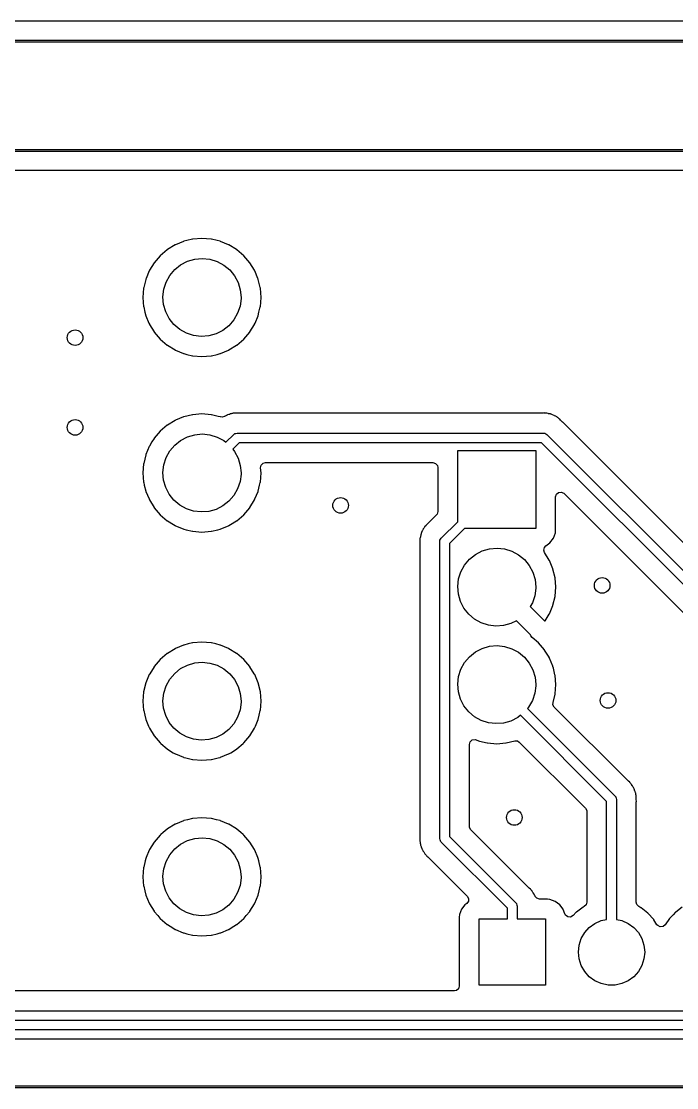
# Model space of a CAD drawing. Extents: x 0.3 to 11.5, y -8.2 to 3.2.
# Drawn here: x 3.66 to 4.321, y -4.433 to -3.357 of the extents above; entities that cross this region are included whole.
import ezdxf

# ---------------------------------------------------------------- set-up
doc = ezdxf.new("R2010")
doc.units = 0
doc.header["$MEASUREMENT"] = 0
doc.layers.add('BLACK', color=7, linetype='CONTINUOUS')

msp = doc.modelspace()

# ---------------------------------------------------------------- linework, layer by layer
at = {"layer": 'BLACK', "linetype": 'CONTINUOUS'}
for p, q in [((4.63975, -3.35715), (3.17907, -3.35715)), ((3.17697, -3.37618), (4.64154, -3.37618)), ((4.64154, -3.37815), (3.17697, -3.37815)), ((3.17697, -3.48642), (4.64154, -3.48642)), ((4.64154, -3.48839), (3.17697, -3.48839)), ((3.17876, -3.50742), (4.63944, -3.50742)), ((3.81511, -3.58282), (3.80748, -3.5875)), ((3.81528, -3.58271), (3.81511, -3.58282)), ((3.81546, -3.58264), (3.81528, -3.58271)), ((3.82374, -3.57921), (3.81546, -3.58264)), ((3.81546, -3.58264), (3.81546, -3.58264)), ((3.82392, -3.57914), (3.82374, -3.57921)), ((3.82374, -3.57921), (3.82374, -3.57921)), ((3.82708, -3.57838), (3.82392, -3.57914)), ((3.83282, -3.577), (3.82708, -3.57838)), ((3.83301, -3.57696), (3.83282, -3.577)), ((3.83282, -3.577), (3.83282, -3.577)), ((3.84233, -3.57622), (3.83301, -3.57696)), ((3.85165, -3.57696), (3.84233, -3.57622)), ((3.85184, -3.577), (3.85165, -3.57696)), ((3.85758, -3.57838), (3.85184, -3.577)), ((3.85184, -3.577), (3.85184, -3.577)), ((3.86074, -3.57914), (3.85758, -3.57838)), ((3.86092, -3.57921), (3.86074, -3.57914)), ((3.86919, -3.58264), (3.86092, -3.57921)), ((3.86092, -3.57921), (3.86092, -3.57921)), ((3.86937, -3.58271), (3.86919, -3.58264)), ((3.86919, -3.58264), (3.86919, -3.58264)), ((3.86954, -3.58282), (3.86937, -3.58271)), ((3.87718, -3.5875), (3.86954, -3.58282)), ((3.8002, -3.59367), (3.79413, -3.60078)), ((3.80731, -3.5876), (3.8002, -3.59367)), ((3.80748, -3.5875), (3.80731, -3.5876)), ((3.80748, -3.5875), (3.80748, -3.5875)), ((3.87734, -3.5876), (3.87718, -3.5875)), ((3.87718, -3.5875), (3.87718, -3.5875)), ((3.88445, -3.59367), (3.87734, -3.5876)), ((3.89052, -3.60078), (3.88445, -3.59367)), ((3.79403, -3.60094), (3.78948, -3.60837)), ((3.79413, -3.60078), (3.79403, -3.60094)), ((3.79403, -3.60094), (3.79403, -3.60094)), ((3.81478, -3.60767), (3.82077, -3.60285)), ((3.82077, -3.60285), (3.82758, -3.59929)), ((3.82758, -3.59929), (3.83495, -3.59712)), ((3.83495, -3.59712), (3.8426, -3.59643)), ((3.8426, -3.59643), (3.85024, -3.59723)), ((3.85024, -3.59723), (3.85758, -3.5995)), ((3.85758, -3.5995), (3.86434, -3.60316)), ((3.86434, -3.60316), (3.87026, -3.60805)), ((3.89062, -3.60094), (3.89052, -3.60078)), ((3.89518, -3.60837), (3.89062, -3.60094)), ((3.89062, -3.60094), (3.89062, -3.60094)), ((3.78917, -3.60893), (3.78598, -3.61663)), ((3.78925, -3.60875), (3.78917, -3.60893)), ((3.78917, -3.60893), (3.78917, -3.60893)), ((3.78948, -3.60837), (3.78925, -3.60875)), ((3.80614, -3.62029), (3.80984, -3.61355)), ((3.80984, -3.61355), (3.81478, -3.60767)), ((3.87026, -3.60805), (3.87512, -3.61401)), ((3.87512, -3.61401), (3.87873, -3.62079)), ((3.89541, -3.60875), (3.89518, -3.60837)), ((3.89548, -3.60893), (3.89541, -3.60875)), ((3.89867, -3.61663), (3.89548, -3.60893)), ((3.89548, -3.60893), (3.89548, -3.60893)), ((3.78349, -3.62648), (3.78275, -3.6358)), ((3.78362, -3.62591), (3.78349, -3.62648)), ((3.78562, -3.61758), (3.78362, -3.62591)), ((3.78567, -3.61739), (3.78562, -3.61758)), ((3.78598, -3.61663), (3.78567, -3.61739)), ((3.80382, -3.62761), (3.80614, -3.62029)), ((3.87873, -3.62079), (3.88095, -3.62815)), ((3.89898, -3.61739), (3.89867, -3.61663)), ((3.89903, -3.61758), (3.89898, -3.61739)), ((3.90103, -3.62591), (3.89903, -3.61758)), ((3.90117, -3.62648), (3.90103, -3.62591)), ((3.9019, -3.6358), (3.90117, -3.62648)), ((3.78275, -3.6358), (3.78349, -3.64511)), ((3.80296, -3.63525), (3.80382, -3.62761)), ((3.8036, -3.6429), (3.80296, -3.63525)), ((3.88168, -3.63689), (3.88072, -3.64452)), ((3.88095, -3.62815), (3.8817, -3.6358)), ((3.8817, -3.6358), (3.88168, -3.63689)), ((3.90117, -3.64511), (3.9019, -3.6358)), ((3.78349, -3.64511), (3.78353, -3.6453)), ((3.78353, -3.6453), (3.78353, -3.6453)), ((3.78353, -3.6453), (3.78484, -3.65075)), ((3.80572, -3.65029), (3.8036, -3.6429)), ((3.88072, -3.64452), (3.87829, -3.65181)), ((3.89981, -3.65075), (3.90112, -3.6453)), ((3.90112, -3.6453), (3.90117, -3.64511)), ((3.90112, -3.6453), (3.90112, -3.6453)), ((3.78484, -3.65075), (3.78567, -3.6542)), ((3.78567, -3.6542), (3.78574, -3.65438)), ((3.78574, -3.65438), (3.78574, -3.65438)), ((3.78574, -3.65438), (3.7888, -3.66175)), ((3.80923, -3.65712), (3.80572, -3.65029)), ((3.81401, -3.66314), (3.80923, -3.65712)), ((3.8745, -3.65849), (3.86948, -3.66431)), ((3.87829, -3.65181), (3.8745, -3.65849)), ((3.89586, -3.66175), (3.89891, -3.65438)), ((3.89891, -3.65438), (3.89898, -3.6542)), ((3.89891, -3.65438), (3.89891, -3.65438)), ((3.89898, -3.6542), (3.89981, -3.65075)), ((3.7888, -3.66175), (3.78925, -3.66284)), ((3.78925, -3.66284), (3.78935, -3.66301)), ((3.78935, -3.66301), (3.79403, -3.67065)), ((3.81986, -3.66812), (3.81401, -3.66314)), ((3.82656, -3.67187), (3.81986, -3.66812)), ((3.86342, -3.66904), (3.85656, -3.6725)), ((3.86948, -3.66431), (3.86342, -3.66904)), ((3.89062, -3.67065), (3.89531, -3.66301)), ((3.89531, -3.66301), (3.89541, -3.66284)), ((3.89541, -3.66284), (3.89586, -3.66175)), ((3.79403, -3.67065), (3.79403, -3.67065)), ((3.79403, -3.67065), (3.79413, -3.67081)), ((3.79413, -3.67081), (3.8002, -3.67792)), ((3.8002, -3.67792), (3.80731, -3.68399)), ((3.83387, -3.67425), (3.82656, -3.67187)), ((3.8415, -3.67516), (3.83387, -3.67425)), ((3.84916, -3.67457), (3.8415, -3.67516)), ((3.85656, -3.6725), (3.84916, -3.67457)), ((3.87734, -3.68399), (3.88445, -3.67792)), ((3.88445, -3.67792), (3.89052, -3.67081)), ((3.89052, -3.67081), (3.89062, -3.67065)), ((3.89062, -3.67065), (3.89062, -3.67065)), ((3.80731, -3.68399), (3.80748, -3.68409)), ((3.80748, -3.68409), (3.80748, -3.68409)), ((3.80748, -3.68409), (3.81511, -3.68877)), ((3.81511, -3.68877), (3.81528, -3.68888)), ((3.81528, -3.68888), (3.81546, -3.68895)), ((3.81546, -3.68895), (3.81546, -3.68895)), ((3.81546, -3.68895), (3.82374, -3.69238)), ((3.86092, -3.69238), (3.86919, -3.68895)), ((3.86919, -3.68895), (3.86937, -3.68888)), ((3.86919, -3.68895), (3.86919, -3.68895)), ((3.86937, -3.68888), (3.86954, -3.68877)), ((3.86954, -3.68877), (3.87718, -3.68409)), ((3.87718, -3.68409), (3.87734, -3.68399)), ((3.87718, -3.68409), (3.87718, -3.68409)), ((3.82374, -3.69238), (3.82392, -3.69245)), ((3.82392, -3.69245), (3.82708, -3.69321)), ((3.82708, -3.69321), (3.83282, -3.69459)), ((3.83282, -3.69459), (3.83282, -3.69459)), ((3.83282, -3.69459), (3.83301, -3.69464)), ((3.83301, -3.69464), (3.84233, -3.69537)), ((3.84233, -3.69537), (3.85165, -3.69464)), ((3.85165, -3.69464), (3.85184, -3.69459)), ((3.85184, -3.69459), (3.85758, -3.69321)), ((3.85184, -3.69459), (3.85184, -3.69459)), ((3.85758, -3.69321), (3.86074, -3.69245)), ((3.86074, -3.69245), (3.86092, -3.69238)), ((3.82855, -3.75519), (3.82392, -3.7563)), ((3.83282, -3.75417), (3.82855, -3.75519)), ((3.83301, -3.75412), (3.83282, -3.75417)), ((3.83282, -3.75417), (3.83282, -3.75417)), ((3.84233, -3.75339), (3.83301, -3.75412)), ((3.85165, -3.75412), (3.84233, -3.75339)), ((3.85184, -3.75417), (3.85165, -3.75412)), ((3.85857, -3.75578), (3.85184, -3.75417)), ((3.85184, -3.75417), (3.85184, -3.75417)), ((3.86566, -3.75549), (3.8654, -3.75567)), ((3.8664, -3.7552), (3.86566, -3.75549)), ((3.8671, -3.75485), (3.8664, -3.7552)), ((3.86752, -3.75461), (3.8671, -3.75485)), ((3.86778, -3.75445), (3.86752, -3.75461)), ((3.86752, -3.75461), (3.86752, -3.75461)), ((3.86808, -3.75436), (3.86778, -3.75445)), ((3.86946, -3.75396), (3.86808, -3.75436)), ((3.86808, -3.75436), (3.86808, -3.75436)), ((3.8699, -3.75381), (3.86946, -3.75396)), ((3.87123, -3.75329), (3.8699, -3.75381)), ((3.87152, -3.75317), (3.87123, -3.75329)), ((3.87123, -3.75329), (3.87123, -3.75329)), ((3.87183, -3.75313), (3.87152, -3.75317)), ((3.87231, -3.75307), (3.87183, -3.75313)), ((3.87183, -3.75313), (3.87183, -3.75313)), ((3.87307, -3.75291), (3.87231, -3.75307)), ((3.87384, -3.75269), (3.87307, -3.75291)), ((3.87415, -3.75268), (3.87384, -3.75269)), ((3.87431, -3.75268), (3.87415, -3.75268)), ((3.87558, -3.75264), (3.87431, -3.75268)), ((3.87604, -3.7526), (3.87558, -3.75264)), ((3.8762, -3.75258), (3.87604, -3.7526)), ((3.87604, -3.7526), (3.87604, -3.7526)), ((3.87604, -3.7526), (3.87604, -3.7526)), ((3.8773, -3.75258), (3.8762, -3.75258)), ((3.87745, -3.75258), (3.8773, -3.75258)), ((3.87982, -3.7525), (3.87745, -3.75258)), ((3.88013, -3.75249), (3.87982, -3.7525)), ((3.87982, -3.7525), (3.87982, -3.7525)), ((3.88043, -3.75256), (3.88013, -3.75249)), ((3.88087, -3.75258), (3.88043, -3.75256)), ((4.18519, -3.75258), (3.88087, -3.75258)), ((4.18566, -3.75256), (4.18519, -3.75258)), ((4.18624, -3.7525), (4.18566, -3.75256)), ((4.18739, -3.75239), (4.18624, -3.7525)), ((4.1877, -3.75244), (4.18739, -3.75239)), ((4.18818, -3.75252), (4.1877, -3.75244)), ((4.18896, -3.75258), (4.18818, -3.75252)), ((4.18975, -3.75258), (4.18896, -3.75258)), ((4.19006, -3.75266), (4.18975, -3.75258)), ((4.19144, -3.75301), (4.19006, -3.75266)), ((4.19006, -3.75266), (4.19006, -3.75266)), ((4.1919, -3.75311), (4.19144, -3.75301)), ((4.19331, -3.75333), (4.1919, -3.75311)), ((4.19362, -3.75338), (4.19331, -3.75333)), ((4.19331, -3.75333), (4.19331, -3.75333)), ((4.1939, -3.7535), (4.19362, -3.75338)), ((4.19435, -3.7537), (4.1939, -3.7535)), ((4.1939, -3.7535), (4.1939, -3.7535)), ((4.19508, -3.75395), (4.19435, -3.7537)), ((4.19586, -3.75415), (4.19508, -3.75395)), ((4.19738, -3.75498), (4.19586, -3.75415)), ((4.1978, -3.75519), (4.19738, -3.75498)), ((4.19911, -3.75576), (4.1978, -3.75519)), ((3.80731, -3.76476), (3.8002, -3.77084)), ((3.80748, -3.76466), (3.80731, -3.76476)), ((3.81511, -3.75998), (3.80748, -3.76466)), ((3.80748, -3.76466), (3.80748, -3.76466)), ((3.81528, -3.75988), (3.81511, -3.75998)), ((3.81546, -3.75981), (3.81528, -3.75988)), ((3.82374, -3.75638), (3.81546, -3.75981)), ((3.81546, -3.75981), (3.81546, -3.75981)), ((3.82392, -3.7563), (3.82374, -3.75638)), ((3.82374, -3.75638), (3.82374, -3.75638)), ((3.86074, -3.7563), (3.85857, -3.75578)), ((3.86092, -3.75638), (3.86074, -3.7563)), ((3.86094, -3.75639), (3.86092, -3.75638)), ((3.86276, -3.75662), (3.86094, -3.75639)), ((3.86511, -3.75578), (3.86276, -3.75662)), ((3.86513, -3.75582), (3.86511, -3.75578)), ((3.86538, -3.75569), (3.86513, -3.75582)), ((3.86539, -3.75568), (3.86538, -3.75569)), ((3.8654, -3.75567), (3.86539, -3.75568)), ((3.8654, -3.75567), (3.8654, -3.75567)), ((4.1994, -3.75588), (4.19911, -3.75576)), ((4.19911, -3.75576), (4.19911, -3.75576)), ((4.20001, -3.75636), (4.1994, -3.75588)), ((4.20003, -3.75637), (4.20001, -3.75636)), ((4.20068, -3.7568), (4.20003, -3.75637)), ((4.20111, -3.75703), (4.20068, -3.7568)), ((4.20138, -3.75718), (4.20111, -3.75703)), ((4.20111, -3.75703), (4.20111, -3.75703)), ((4.20161, -3.7574), (4.20138, -3.75718)), ((4.20265, -3.75837), (4.20161, -3.7574)), ((4.203, -3.75868), (4.20265, -3.75837)), ((4.20313, -3.75877), (4.203, -3.75868)), ((4.20391, -3.75955), (4.20313, -3.75877)), ((4.20402, -3.75966), (4.20391, -3.75955)), ((4.20597, -3.7615), (4.20402, -3.75966)), ((4.20613, -3.76175), (4.20597, -3.7615)), ((4.20643, -3.76208), (4.20613, -3.76175)), ((4.37569, -3.93134), (4.20643, -3.76208)), ((3.8002, -3.77084), (3.79413, -3.77794)), ((3.82077, -3.78002), (3.82758, -3.77646)), ((3.82758, -3.77646), (3.83495, -3.77429)), ((3.83495, -3.77429), (3.8426, -3.77359)), ((3.8426, -3.77359), (3.85024, -3.77439)), ((3.85024, -3.77439), (3.85758, -3.77667)), ((3.85758, -3.77667), (3.86434, -3.78032)), ((3.86635, -3.78198), (3.87429, -3.77404)), ((3.87429, -3.77404), (3.87499, -3.77352)), ((3.87499, -3.77352), (3.87511, -3.77338)), ((3.87511, -3.77338), (3.87522, -3.77335)), ((3.87522, -3.77335), (3.87542, -3.77319)), ((3.87542, -3.77319), (3.8766, -3.77294)), ((3.8766, -3.77294), (3.87777, -3.7726)), ((3.87777, -3.7726), (4.1866, -3.7726)), ((4.1866, -3.7726), (4.18747, -3.77272)), ((4.18747, -3.77272), (4.18765, -3.77271)), ((4.18765, -3.77271), (4.18775, -3.77276)), ((4.18775, -3.77276), (4.188, -3.7728)), ((4.188, -3.7728), (4.18902, -3.77346)), ((4.18902, -3.77346), (4.19008, -3.77404)), ((4.19008, -3.77404), (4.36253, -3.94649)), ((3.78917, -3.78609), (3.78574, -3.79437)), ((3.78925, -3.78591), (3.78917, -3.78609)), ((3.78917, -3.78609), (3.78917, -3.78609)), ((3.79186, -3.78165), (3.78925, -3.78591)), ((3.79403, -3.77811), (3.79186, -3.78165)), ((3.79413, -3.77794), (3.79403, -3.77811)), ((3.79403, -3.77811), (3.79403, -3.77811)), ((3.80984, -3.79072), (3.81478, -3.78483)), ((3.81478, -3.78483), (3.82077, -3.78002)), ((3.86434, -3.78032), (3.86635, -3.78198)), ((3.87981, -3.78244), (3.8733, -3.78895)), ((4.18456, -3.78244), (3.87981, -3.78244)), ((4.35413, -3.95201), (4.18456, -3.78244)), ((3.78562, -3.79474), (3.78358, -3.80325)), ((3.78567, -3.79455), (3.78562, -3.79474)), ((3.78574, -3.79437), (3.78567, -3.79455)), ((3.80382, -3.80478), (3.80614, -3.79745)), ((3.80614, -3.79745), (3.80984, -3.79072)), ((3.8733, -3.78895), (3.87512, -3.79117)), ((3.87512, -3.79117), (3.87873, -3.79796)), ((3.87873, -3.79796), (3.88095, -3.80531)), ((4.1002, -3.8621), (4.1002, -3.79032)), ((4.1002, -3.79032), (4.17894, -3.79032)), ((4.17894, -3.79032), (4.17894, -3.86906)), ((3.78349, -3.80364), (3.78275, -3.81296)), ((3.78358, -3.80325), (3.78349, -3.80364)), ((3.80296, -3.81241), (3.80382, -3.80478)), ((3.88095, -3.80531), (3.8817, -3.81296)), ((3.90149, -3.80781), (3.90207, -3.80508)), ((3.9019, -3.81296), (3.90149, -3.80781)), ((3.90207, -3.80508), (3.90403, -3.80308)), ((3.90403, -3.80308), (3.90644, -3.80246)), ((3.90644, -3.80246), (4.07522, -3.80246)), ((4.07522, -3.80246), (4.0779, -3.80325)), ((4.0779, -3.80325), (4.07973, -3.80536)), ((4.07973, -3.80536), (4.08018, -3.80742)), ((4.08018, -3.80742), (4.08018, -3.85176)), ((3.78275, -3.81296), (3.78349, -3.82228)), ((3.8036, -3.82007), (3.80296, -3.81241)), ((3.80572, -3.82745), (3.8036, -3.82007)), ((3.88168, -3.81406), (3.88072, -3.82168)), ((3.8817, -3.81296), (3.88168, -3.81406)), ((3.90117, -3.82228), (3.9019, -3.81296)), ((3.78349, -3.82228), (3.78353, -3.82247)), ((3.78353, -3.82247), (3.78353, -3.82247)), ((3.78353, -3.82247), (3.78418, -3.82515)), ((3.78418, -3.82515), (3.78567, -3.83137)), ((3.80923, -3.83429), (3.80572, -3.82745)), ((3.87829, -3.82897), (3.8745, -3.83565)), ((3.88072, -3.82168), (3.87829, -3.82897)), ((3.89898, -3.83137), (3.90048, -3.82515)), ((3.90048, -3.82515), (3.90112, -3.82247)), ((3.90112, -3.82247), (3.90117, -3.82228)), ((3.90112, -3.82247), (3.90112, -3.82247)), ((3.78567, -3.83137), (3.78574, -3.83155)), ((3.78574, -3.83155), (3.78574, -3.83155)), ((3.78574, -3.83155), (3.78891, -3.8392)), ((3.78891, -3.8392), (3.78925, -3.84001)), ((3.78925, -3.84001), (3.78935, -3.84017)), ((3.78935, -3.84017), (3.79403, -3.84781)), ((3.81401, -3.84031), (3.80923, -3.83429)), ((3.81986, -3.84529), (3.81401, -3.84031)), ((3.86948, -3.84147), (3.86342, -3.8462)), ((3.8745, -3.83565), (3.86948, -3.84147)), ((3.89062, -3.84781), (3.89531, -3.84017)), ((3.89531, -3.84017), (3.89541, -3.84001)), ((3.89541, -3.84001), (3.89574, -3.8392)), ((3.89574, -3.8392), (3.89891, -3.83155)), ((3.89891, -3.83155), (3.89898, -3.83137)), ((3.89891, -3.83155), (3.89891, -3.83155)), ((4.19896, -3.83713), (4.19975, -3.83444)), ((4.19896, -3.87096), (4.19896, -3.83713)), ((4.19975, -3.83444), (4.20186, -3.83261)), ((4.20186, -3.83261), (4.20463, -3.83222)), ((4.20463, -3.83222), (4.20717, -3.83338)), ((4.20717, -3.83338), (4.20743, -3.83362)), ((4.20743, -3.83362), (4.33266, -3.95885)), ((3.79403, -3.84781), (3.79403, -3.84781)), ((3.79403, -3.84781), (3.79413, -3.84798)), ((3.79413, -3.84798), (3.8002, -3.85509)), ((3.82656, -3.84904), (3.81986, -3.84529)), ((3.83387, -3.85141), (3.82656, -3.84904)), ((3.8415, -3.85232), (3.83387, -3.85141)), ((3.84916, -3.85173), (3.8415, -3.85232)), ((3.85656, -3.84967), (3.84916, -3.85173)), ((3.86342, -3.8462), (3.85656, -3.84967)), ((3.88445, -3.85509), (3.89052, -3.84798)), ((3.89052, -3.84798), (3.89062, -3.84781)), ((3.89062, -3.84781), (3.89062, -3.84781)), ((4.08018, -3.85176), (4.07939, -3.85444)), ((3.8002, -3.85509), (3.80731, -3.86116)), ((3.80731, -3.86116), (3.80748, -3.86126)), ((3.80748, -3.86126), (3.80748, -3.86126)), ((3.80748, -3.86126), (3.81346, -3.86492)), ((3.87119, -3.86492), (3.87718, -3.86126)), ((3.87718, -3.86126), (3.87734, -3.86116)), ((3.87718, -3.86126), (3.87718, -3.86126)), ((3.87734, -3.86116), (3.88445, -3.85509)), ((4.0708, -3.86309), (4.06918, -3.86481)), ((4.07101, -3.86286), (4.0708, -3.86309)), ((4.07127, -3.8627), (4.07101, -3.86286)), ((4.07159, -3.8624), (4.07127, -3.8627)), ((4.07873, -3.85526), (4.07159, -3.8624)), ((4.07939, -3.85444), (4.07873, -3.85526)), ((4.08356, -3.87875), (4.1002, -3.8621)), ((3.81346, -3.86492), (3.81528, -3.86604)), ((3.81528, -3.86604), (3.81546, -3.86612)), ((3.81546, -3.86612), (3.81546, -3.86612)), ((3.81546, -3.86612), (3.82331, -3.86937)), ((3.82331, -3.86937), (3.82392, -3.86962)), ((3.82392, -3.86962), (3.82631, -3.87019)), ((3.82631, -3.87019), (3.83282, -3.87176)), ((3.83282, -3.87176), (3.83282, -3.87176)), ((3.83282, -3.87176), (3.83301, -3.8718)), ((3.83301, -3.8718), (3.84233, -3.87253)), ((3.84233, -3.87253), (3.85165, -3.8718)), ((3.85165, -3.8718), (3.85184, -3.87176)), ((3.85184, -3.87176), (3.85834, -3.87019)), ((3.85184, -3.87176), (3.85184, -3.87176)), ((3.85834, -3.87019), (3.86074, -3.86962)), ((3.86074, -3.86962), (3.86135, -3.86937)), ((3.86135, -3.86937), (3.86919, -3.86612)), ((3.86919, -3.86612), (3.86937, -3.86604)), ((3.86919, -3.86612), (3.86919, -3.86612)), ((3.86937, -3.86604), (3.87119, -3.86492)), ((4.06346, -3.87375), (4.06321, -3.87448)), ((4.06358, -3.87328), (4.06346, -3.87375)), ((4.06366, -3.87297), (4.06358, -3.87328)), ((4.06358, -3.87328), (4.06358, -3.87328)), ((4.0645, -3.87145), (4.06366, -3.87297)), ((4.06471, -3.87103), (4.0645, -3.87145)), ((4.06527, -3.86972), (4.06471, -3.87103)), ((4.0654, -3.86943), (4.06527, -3.86972)), ((4.06527, -3.86972), (4.06527, -3.86972)), ((4.06589, -3.8688), (4.0654, -3.86943)), ((4.06631, -3.86815), (4.06589, -3.8688)), ((4.06655, -3.86773), (4.06631, -3.86815)), ((4.0667, -3.86745), (4.06655, -3.86773)), ((4.06655, -3.86773), (4.06655, -3.86773)), ((4.06789, -3.86618), (4.0667, -3.86745)), ((4.06819, -3.86583), (4.06789, -3.86618)), ((4.06829, -3.8657), (4.06819, -3.86583)), ((4.06907, -3.86492), (4.06829, -3.8657)), ((4.06918, -3.86481), (4.06907, -3.86492)), ((4.10716, -3.86906), (4.09196, -3.88427)), ((4.17894, -3.86906), (4.10716, -3.86906)), ((4.19668, -3.87878), (4.19869, -3.87341)), ((4.19869, -3.87341), (4.19896, -3.87096)), ((4.06203, -3.88065), (4.06191, -3.88144)), ((4.06191, -3.88144), (4.06194, -3.88175)), ((4.06194, -3.88175), (4.06207, -3.88317)), ((4.06209, -3.87987), (4.06203, -3.88065)), ((4.06207, -3.88317), (4.06209, -3.88364)), ((4.06226, -3.87844), (4.06209, -3.87908)), ((4.06209, -3.87908), (4.06209, -3.87987)), ((4.06209, -3.88364), (4.06209, -4.17881)), ((4.06253, -3.87739), (4.06226, -3.87844)), ((4.06262, -3.87693), (4.06253, -3.87739)), ((4.06285, -3.87552), (4.06262, -3.87693)), ((4.06289, -3.87521), (4.06285, -3.87552)), ((4.06285, -3.87552), (4.06285, -3.87552)), ((4.06321, -3.87448), (4.06289, -3.87521)), ((4.08211, -3.88223), (4.08224, -3.88136)), ((4.08211, -4.18191), (4.08211, -3.88223)), ((4.08223, -3.88118), (4.08228, -3.88108)), ((4.08224, -3.88136), (4.08223, -3.88118)), ((4.08228, -3.88108), (4.08232, -3.88083)), ((4.08232, -3.88083), (4.08297, -3.87981)), ((4.08297, -3.87981), (4.08356, -3.87875)), ((4.09196, -3.88427), (4.09196, -4.17987)), ((4.189, -3.88654), (4.19296, -3.88358)), ((4.19296, -3.88358), (4.19324, -3.88336)), ((4.19296, -3.88358), (4.19296, -3.88358)), ((4.19324, -3.88336), (4.19668, -3.87878)), ((4.11203, -3.89999), (4.11801, -3.89517)), ((4.11801, -3.89517), (4.12482, -3.89161)), ((4.12482, -3.89161), (4.13219, -3.88945)), ((4.13219, -3.88945), (4.13985, -3.88875)), ((4.13985, -3.88875), (4.14749, -3.88955)), ((4.14749, -3.88955), (4.15483, -3.89182)), ((4.15483, -3.89182), (4.16159, -3.89548)), ((4.16159, -3.89548), (4.16751, -3.90038)), ((4.18702, -3.89081), (4.18765, -3.88808)), ((4.18783, -3.89306), (4.18702, -3.89081)), ((4.18765, -3.88808), (4.189, -3.88654)), ((4.18775, -3.89311), (4.18783, -3.89306)), ((4.19253, -3.90092), (4.18775, -3.89311)), ((4.10338, -3.91261), (4.10709, -3.90588)), ((4.10709, -3.90588), (4.11203, -3.89999)), ((4.16751, -3.90038), (4.17236, -3.90633)), ((4.19271, -3.90126), (4.19253, -3.90092)), ((4.19614, -3.90953), (4.19271, -3.90126)), ((4.10106, -3.91993), (4.10338, -3.91261)), ((4.17236, -3.90633), (4.17597, -3.91312)), ((4.17597, -3.91312), (4.17819, -3.92047)), ((4.19626, -3.9099), (4.19614, -3.90953)), ((4.19835, -3.91861), (4.19626, -3.9099)), ((4.1002, -3.92757), (4.10106, -3.91993)), ((4.10085, -3.93523), (4.1002, -3.92757)), ((4.17819, -3.92047), (4.17894, -3.92812)), ((4.19841, -3.919), (4.19835, -3.91861)), ((4.19911, -3.92792), (4.19841, -3.919)), ((4.10297, -3.94261), (4.10085, -3.93523)), ((4.17796, -3.93684), (4.17554, -3.94413)), ((4.17893, -3.92922), (4.17796, -3.93684)), ((4.17894, -3.92812), (4.17893, -3.92922)), ((4.19626, -3.94633), (4.19835, -3.93762)), ((4.19835, -3.93762), (4.19841, -3.93724)), ((4.19841, -3.93724), (4.19911, -3.92831)), ((4.19911, -3.92831), (4.19911, -3.92792)), ((4.10648, -3.94945), (4.10297, -3.94261)), ((4.17554, -3.94413), (4.17343, -3.94784)), ((4.17343, -3.94784), (4.18761, -3.96202)), ((4.19271, -3.95497), (4.19614, -3.9467)), ((4.19614, -3.9467), (4.19626, -3.94633)), ((4.11125, -3.95547), (4.10648, -3.94945)), ((4.1171, -3.96045), (4.11125, -3.95547)), ((4.1884, -3.96206), (4.19253, -3.95532)), ((4.19253, -3.95532), (4.19271, -3.95497)), ((4.12381, -3.9642), (4.1171, -3.96045)), ((4.13112, -3.96657), (4.12381, -3.9642)), ((4.13875, -3.96748), (4.13112, -3.96657)), ((4.14641, -3.96689), (4.13875, -3.96748)), ((4.15381, -3.96482), (4.14641, -3.96689)), ((4.15934, -3.96203), (4.15381, -3.96482)), ((4.17359, -3.97628), (4.15934, -3.96203)), ((4.18761, -3.96202), (4.1881, -3.96229)), ((4.1881, -3.96229), (4.1884, -3.96206)), ((4.17396, -3.97715), (4.17359, -3.97628)), ((4.1753, -3.97895), (4.17396, -3.97715)), ((4.1817, -3.98442), (4.1753, -3.97895)), ((3.81511, -3.9903), (3.80748, -3.99498)), ((3.81528, -3.9902), (3.81511, -3.9903)), ((3.81546, -3.99012), (3.81528, -3.9902)), ((3.82374, -3.98669), (3.81546, -3.99012)), ((3.81546, -3.99012), (3.81546, -3.99012)), ((3.82392, -3.98662), (3.82374, -3.98669)), ((3.82374, -3.98669), (3.82374, -3.98669)), ((3.82851, -3.98551), (3.82392, -3.98662)), ((3.83282, -3.98448), (3.82851, -3.98551)), ((3.83301, -3.98444), (3.83282, -3.98448)), ((3.83282, -3.98448), (3.83282, -3.98448)), ((3.84233, -3.9837), (3.83301, -3.98444)), ((3.85165, -3.98444), (3.84233, -3.9837)), ((3.85184, -3.98448), (3.85165, -3.98444)), ((3.85614, -3.98551), (3.85184, -3.98448)), ((3.85184, -3.98448), (3.85184, -3.98448)), ((3.86074, -3.98662), (3.85614, -3.98551)), ((3.86092, -3.98669), (3.86074, -3.98662)), ((3.86919, -3.99012), (3.86092, -3.98669)), ((3.86092, -3.98669), (3.86092, -3.98669)), ((3.86937, -3.9902), (3.86919, -3.99012)), ((3.86919, -3.99012), (3.86919, -3.99012)), ((3.86954, -3.9903), (3.86937, -3.9902)), ((3.87718, -3.99498), (3.86954, -3.9903)), ((4.11801, -3.9936), (4.12482, -3.99004)), ((4.12482, -3.99004), (4.13219, -3.98787)), ((4.13219, -3.98787), (4.13985, -3.98717)), ((4.13985, -3.98717), (4.14749, -3.98798)), ((4.14749, -3.98798), (4.15483, -3.99025)), ((4.15483, -3.99025), (4.16159, -3.9939)), ((4.18777, -3.99153), (4.1817, -3.98442)), ((4.18787, -3.99169), (4.18777, -3.99153)), ((4.19159, -3.99776), (4.18787, -3.99169)), ((4.18787, -3.99169), (4.18787, -3.99169)), ((3.8002, -4.00115), (3.79413, -4.00826)), ((3.80731, -3.99508), (3.8002, -4.00115)), ((3.80748, -3.99498), (3.80731, -3.99508)), ((3.80748, -3.99498), (3.80748, -3.99498)), ((3.87734, -3.99508), (3.87718, -3.99498)), ((3.87718, -3.99498), (3.87718, -3.99498)), ((3.88445, -4.00115), (3.87734, -3.99508)), ((3.89052, -4.00826), (3.88445, -4.00115)), ((4.10709, -4.0043), (4.11203, -3.99841)), ((4.11203, -3.99841), (4.11801, -3.9936)), ((4.16159, -3.9939), (4.16751, -3.9988)), ((4.16751, -3.9988), (4.17236, -4.00476)), ((4.19265, -3.9995), (4.19159, -3.99776)), ((4.19273, -3.99968), (4.19265, -3.9995)), ((4.19615, -4.00795), (4.19273, -3.99968)), ((4.19273, -3.99968), (4.19273, -3.99968)), ((3.79403, -4.00843), (3.78965, -4.01557)), ((3.79413, -4.00826), (3.79403, -4.00842)), ((3.79403, -4.00842), (3.79403, -4.00843)), ((3.81478, -4.01515), (3.82077, -4.01033)), ((3.82077, -4.01033), (3.82758, -4.00677)), ((3.82758, -4.00677), (3.83495, -4.0046)), ((3.83495, -4.0046), (3.8426, -4.00391)), ((3.8426, -4.00391), (3.85024, -4.00471)), ((3.85024, -4.00471), (3.85758, -4.00698)), ((3.85758, -4.00698), (3.86434, -4.01064)), ((3.86434, -4.01064), (3.87026, -4.01553)), ((3.89062, -4.00842), (3.89052, -4.00826)), ((3.89062, -4.00843), (3.89062, -4.00842)), ((3.89501, -4.01557), (3.89062, -4.00843)), ((4.10106, -4.01836), (4.10338, -4.01103)), ((4.10338, -4.01103), (4.10709, -4.0043)), ((4.17236, -4.00476), (4.17597, -4.01154)), ((4.17597, -4.01154), (4.17819, -4.0189)), ((4.19623, -4.00813), (4.19615, -4.00795)), ((4.19667, -4.00996), (4.19623, -4.00813)), ((4.19825, -4.01654), (4.19667, -4.00996)), ((3.78917, -4.01641), (3.78574, -4.02469)), ((3.78925, -4.01623), (3.78917, -4.01641)), ((3.78917, -4.01641), (3.78917, -4.01641)), ((3.78965, -4.01557), (3.78925, -4.01623)), ((3.80614, -4.02777), (3.80984, -4.02103)), ((3.80984, -4.02103), (3.81478, -4.01515)), ((3.87026, -4.01553), (3.87512, -4.02149)), ((3.87512, -4.02149), (3.87873, -4.02827)), ((3.89541, -4.01623), (3.89501, -4.01557)), ((3.89548, -4.01641), (3.89541, -4.01623)), ((3.89891, -4.02469), (3.89548, -4.01641)), ((3.89548, -4.01641), (3.89548, -4.01641)), ((4.1002, -4.02599), (4.10106, -4.01836)), ((4.17819, -4.0189), (4.17894, -4.02654)), ((4.19841, -4.01722), (4.19825, -4.01654)), ((4.19914, -4.02654), (4.19841, -4.01722)), ((3.78349, -4.03396), (3.78275, -4.04328)), ((3.78567, -4.02487), (3.78349, -4.03396)), ((3.78574, -4.02469), (3.78567, -4.02487)), ((3.80296, -4.04273), (3.80382, -4.03509)), ((3.80382, -4.03509), (3.80614, -4.02777)), ((3.87873, -4.02827), (3.88095, -4.03563)), ((3.89898, -4.02487), (3.89891, -4.02469)), ((3.90117, -4.03396), (3.89898, -4.02487)), ((3.9019, -4.04328), (3.90117, -4.03396)), ((4.10085, -4.03365), (4.1002, -4.02599)), ((4.10297, -4.04104), (4.10085, -4.03365)), ((4.17796, -4.03527), (4.17554, -4.04256)), ((4.17893, -4.02764), (4.17796, -4.03527)), ((4.17894, -4.02654), (4.17893, -4.02764)), ((4.19841, -4.03586), (4.19914, -4.02654)), ((3.78275, -4.04328), (3.78349, -4.05259)), ((3.8036, -4.05038), (3.80296, -4.04273)), ((3.88168, -4.04437), (3.88072, -4.052)), ((3.88095, -4.03563), (3.8817, -4.04328)), ((3.8817, -4.04328), (3.88168, -4.04437)), ((3.90117, -4.05259), (3.9019, -4.04328)), ((4.10648, -4.04787), (4.10297, -4.04104)), ((4.17554, -4.04256), (4.17174, -4.04924)), ((4.19628, -4.04686), (4.1963, -4.04465)), ((4.1963, -4.04465), (4.19837, -4.03605)), ((4.19837, -4.03605), (4.19841, -4.03586)), ((4.19837, -4.03605), (4.19837, -4.03605)), ((3.78349, -4.05259), (3.78353, -4.05278)), ((3.78353, -4.05278), (3.78353, -4.05278)), ((3.78353, -4.05278), (3.78462, -4.05732)), ((3.80572, -4.05777), (3.8036, -4.05038)), ((3.88072, -4.052), (3.87829, -4.05929)), ((3.90003, -4.05732), (3.90112, -4.05278)), ((3.90112, -4.05278), (3.90117, -4.05259)), ((3.90112, -4.05278), (3.90112, -4.05278)), ((4.11125, -4.05389), (4.10648, -4.04787)), ((4.1171, -4.05887), (4.11125, -4.05389)), ((4.17174, -4.04924), (4.17058, -4.05059)), ((4.17058, -4.05059), (4.2588, -4.13881)), ((4.19762, -4.04932), (4.19628, -4.04686)), ((4.27196, -4.12366), (4.19762, -4.04932)), ((3.78462, -4.05732), (3.78567, -4.06168)), ((3.78567, -4.06168), (3.78574, -4.06186)), ((3.78574, -4.06186), (3.78574, -4.06186)), ((3.78574, -4.06186), (3.78853, -4.06859)), ((3.80923, -4.0646), (3.80572, -4.05777)), ((3.81401, -4.07062), (3.80923, -4.0646)), ((3.8745, -4.06597), (3.86948, -4.07179)), ((3.87829, -4.05929), (3.8745, -4.06597)), ((3.89613, -4.06859), (3.89891, -4.06186)), ((3.89891, -4.06186), (3.89898, -4.06168)), ((3.89891, -4.06186), (3.89891, -4.06186)), ((3.89898, -4.06168), (3.90003, -4.05732)), ((4.12381, -4.06262), (4.1171, -4.05887)), ((4.13112, -4.06499), (4.12381, -4.06262)), ((4.13875, -4.0659), (4.13112, -4.06499)), ((4.14641, -4.06532), (4.13875, -4.0659)), ((4.15381, -4.06325), (4.14641, -4.06532)), ((4.16067, -4.05978), (4.15381, -4.06325)), ((4.16358, -4.05751), (4.16067, -4.05978)), ((4.2504, -4.14433), (4.16358, -4.05751)), ((3.78853, -4.06859), (3.78925, -4.07032)), ((3.78925, -4.07032), (3.78935, -4.07049)), ((3.78935, -4.07049), (3.79403, -4.07813)), ((3.79403, -4.07813), (3.79403, -4.07813)), ((3.79403, -4.07813), (3.79413, -4.07829)), ((3.79413, -4.07829), (3.8002, -4.0854)), ((3.81986, -4.0756), (3.81401, -4.07062)), ((3.82656, -4.07935), (3.81986, -4.0756)), ((3.86342, -4.07652), (3.85656, -4.07998)), ((3.86948, -4.07179), (3.86342, -4.07652)), ((3.88445, -4.0854), (3.89052, -4.07829)), ((3.89052, -4.07829), (3.89062, -4.07813)), ((3.89062, -4.07813), (3.89531, -4.07049)), ((3.89062, -4.07813), (3.89062, -4.07813)), ((3.89531, -4.07049), (3.89541, -4.07032)), ((3.89541, -4.07032), (3.89613, -4.06859)), ((3.8002, -4.0854), (3.80035, -4.08553)), ((3.80035, -4.08553), (3.80079, -4.0859)), ((3.80079, -4.0859), (3.80731, -4.09147)), ((3.83387, -4.08173), (3.82656, -4.07935)), ((3.8415, -4.08264), (3.83387, -4.08173)), ((3.84916, -4.08205), (3.8415, -4.08264)), ((3.85656, -4.07998), (3.84916, -4.08205)), ((3.87734, -4.09147), (3.88387, -4.0859)), ((3.88387, -4.0859), (3.8843, -4.08553)), ((3.8843, -4.08553), (3.88445, -4.0854)), ((4.11198, -4.08682), (4.11276, -4.08414)), ((4.11198, -4.16952), (4.11198, -4.08682)), ((4.11276, -4.08414), (4.11488, -4.08231)), ((4.11488, -4.08231), (4.11764, -4.08191)), ((4.11764, -4.08191), (4.11884, -4.08224)), ((4.11884, -4.08224), (4.12116, -4.0832)), ((4.12116, -4.0832), (4.1222, -4.08345)), ((4.1222, -4.08345), (4.13006, -4.08534)), ((4.13006, -4.08534), (4.13006, -4.08534)), ((4.13006, -4.08534), (4.13025, -4.08538)), ((4.13025, -4.08538), (4.13957, -4.08612)), ((4.13957, -4.08612), (4.14889, -4.08538)), ((4.14889, -4.08538), (4.14908, -4.08534)), ((4.14908, -4.08534), (4.15768, -4.08327)), ((4.14908, -4.08534), (4.14908, -4.08534)), ((4.15768, -4.08327), (4.16047, -4.08341)), ((4.16047, -4.08341), (4.16234, -4.08459)), ((4.16234, -4.08459), (4.22893, -4.15117)), ((3.80731, -4.09147), (3.80748, -4.09157)), ((3.80748, -4.09157), (3.80748, -4.09157)), ((3.80748, -4.09157), (3.8134, -4.09521)), ((3.8134, -4.09521), (3.81528, -4.09636)), ((3.81528, -4.09636), (3.81546, -4.09643)), ((3.81546, -4.09643), (3.81546, -4.09643)), ((3.81546, -4.09643), (3.82369, -4.09984)), ((3.82369, -4.09984), (3.82392, -4.09993)), ((3.82392, -4.09993), (3.82587, -4.1004)), ((3.85878, -4.1004), (3.86074, -4.09993)), ((3.86074, -4.09993), (3.86096, -4.09984)), ((3.86096, -4.09984), (3.86919, -4.09643)), ((3.86919, -4.09643), (3.86937, -4.09636)), ((3.86919, -4.09643), (3.86919, -4.09643)), ((3.86937, -4.09636), (3.87125, -4.09521)), ((3.87125, -4.09521), (3.87718, -4.09157)), ((3.87718, -4.09157), (3.87734, -4.09147)), ((3.87718, -4.09157), (3.87718, -4.09157)), ((3.82587, -4.1004), (3.83282, -4.10207)), ((3.83282, -4.10207), (3.83282, -4.10207)), ((3.83282, -4.10207), (3.83301, -4.10212)), ((3.83301, -4.10212), (3.84233, -4.10285)), ((3.84233, -4.10285), (3.85165, -4.10212)), ((3.85165, -4.10212), (3.85184, -4.10207)), ((3.85184, -4.10207), (3.85878, -4.1004)), ((3.85184, -4.10207), (3.85184, -4.10207)), ((4.2723, -4.12397), (4.27196, -4.12366)), ((4.27364, -4.12508), (4.2723, -4.12397)), ((4.27383, -4.12533), (4.27364, -4.12508)), ((4.27411, -4.12573), (4.27383, -4.12533)), ((4.27462, -4.12632), (4.27411, -4.12573)), ((4.27518, -4.12688), (4.27462, -4.12632)), ((4.27534, -4.12715), (4.27518, -4.12688)), ((4.27607, -4.12838), (4.27534, -4.12715)), ((4.27534, -4.12715), (4.27534, -4.12715)), ((4.27633, -4.12877), (4.27607, -4.12838)), ((4.27687, -4.12952), (4.27633, -4.12877)), ((4.27735, -4.13018), (4.27687, -4.12952)), ((4.27764, -4.13092), (4.27735, -4.13018)), ((4.27798, -4.13162), (4.27764, -4.13092)), ((4.27814, -4.13189), (4.27798, -4.13162)), ((4.27839, -4.13231), (4.27814, -4.13189)), ((4.2588, -4.13881), (4.25932, -4.13951)), ((4.25932, -4.13951), (4.25946, -4.13963)), ((4.25946, -4.13963), (4.25949, -4.13974)), ((4.25949, -4.13974), (4.25964, -4.13994)), ((4.25964, -4.13994), (4.2599, -4.14113)), ((4.2599, -4.14113), (4.26024, -4.14229)), ((4.26024, -4.14229), (4.26024, -4.26348)), ((4.27857, -4.13292), (4.27839, -4.13231)), ((4.27888, -4.13398), (4.27857, -4.13292)), ((4.27903, -4.13442), (4.27888, -4.13398)), ((4.27955, -4.13575), (4.27903, -4.13442)), ((4.27967, -4.13604), (4.27955, -4.13575)), ((4.27955, -4.13575), (4.27955, -4.13575)), ((4.27971, -4.13635), (4.27967, -4.13604)), ((4.27977, -4.13683), (4.27971, -4.13635)), ((4.27993, -4.13759), (4.27977, -4.13683)), ((4.28006, -4.13806), (4.27993, -4.13759)), ((4.28015, -4.13836), (4.28006, -4.13806)), ((4.28006, -4.13806), (4.28006, -4.13806)), ((4.2802, -4.14008), (4.28015, -4.13836)), ((4.2802, -4.1401), (4.2802, -4.14008)), ((4.28024, -4.14057), (4.2802, -4.1401)), ((4.28026, -4.14072), (4.28024, -4.14057)), ((4.28026, -4.14182), (4.28026, -4.14072)), ((4.28026, -4.14198), (4.28026, -4.14182)), ((4.28035, -4.14466), (4.28026, -4.14198)), ((4.22893, -4.15117), (4.23026, -4.15362)), ((4.23026, -4.15362), (4.23038, -4.15468)), ((4.2504, -4.26348), (4.2504, -4.14433)), ((4.28026, -4.14539), (4.28028, -4.14495)), ((4.28026, -4.2462), (4.28026, -4.14539)), ((4.28028, -4.14495), (4.28035, -4.14466)), ((3.82374, -4.16386), (3.81546, -4.16729)), ((3.82392, -4.16378), (3.82374, -4.16386)), ((3.82374, -4.16386), (3.82374, -4.16386)), ((3.82768, -4.16288), (3.82392, -4.16378)), ((3.83282, -4.16165), (3.82768, -4.16288)), ((3.83301, -4.1616), (3.83282, -4.16165)), ((3.83282, -4.16165), (3.83282, -4.16165)), ((3.84233, -4.16087), (3.83301, -4.1616)), ((3.85165, -4.1616), (3.84233, -4.16087)), ((3.85184, -4.16165), (3.85165, -4.1616)), ((3.85697, -4.16288), (3.85184, -4.16165)), ((3.85184, -4.16165), (3.85184, -4.16165)), ((3.86074, -4.16378), (3.85697, -4.16288)), ((3.86092, -4.16386), (3.86074, -4.16378)), ((3.86919, -4.16729), (3.86092, -4.16386)), ((3.86092, -4.16386), (3.86092, -4.16386)), ((4.23038, -4.15468), (4.23038, -4.24613)), ((3.80731, -4.17225), (3.80328, -4.17569)), ((3.80748, -4.17214), (3.80731, -4.17225)), ((3.81511, -4.16746), (3.80748, -4.17214)), ((3.80748, -4.17214), (3.80748, -4.17214)), ((3.81528, -4.16736), (3.81511, -4.16746)), ((3.81546, -4.16729), (3.81528, -4.16736)), ((3.81546, -4.16729), (3.81546, -4.16729)), ((3.86937, -4.16736), (3.86919, -4.16729)), ((3.86919, -4.16729), (3.86919, -4.16729)), ((3.86954, -4.16746), (3.86937, -4.16736)), ((3.87718, -4.17214), (3.86954, -4.16746)), ((3.87734, -4.17225), (3.87718, -4.17214)), ((3.87718, -4.17214), (3.87718, -4.17214)), ((3.88138, -4.17569), (3.87734, -4.17225)), ((4.11209, -4.17058), (4.11198, -4.16952)), ((4.11343, -4.17303), (4.11209, -4.17058)), ((4.17196, -4.23156), (4.11343, -4.17303)), ((3.79403, -4.18559), (3.78954, -4.19292)), ((3.79413, -4.18542), (3.79403, -4.18559)), ((3.79403, -4.18559), (3.79403, -4.18559)), ((3.8002, -4.17832), (3.79413, -4.18542)), ((3.80068, -4.17791), (3.8002, -4.17832)), ((3.80328, -4.17569), (3.80068, -4.17791)), ((3.82077, -4.1875), (3.82758, -4.18394)), ((3.82758, -4.18394), (3.83495, -4.18177)), ((3.83495, -4.18177), (3.8426, -4.18107)), ((3.8426, -4.18107), (3.85024, -4.18187)), ((3.85024, -4.18187), (3.85758, -4.18415)), ((3.85758, -4.18415), (3.86434, -4.1878)), ((3.88397, -4.17791), (3.88138, -4.17569)), ((3.88445, -4.17832), (3.88397, -4.17791)), ((3.89052, -4.18542), (3.88445, -4.17832)), ((3.89062, -4.18559), (3.89052, -4.18542)), ((3.89511, -4.19292), (3.89062, -4.18559)), ((3.89062, -4.18559), (3.89062, -4.18559)), ((4.06207, -4.17925), (4.06201, -4.17954)), ((4.06201, -4.17954), (4.06202, -4.17986)), ((4.06202, -4.17986), (4.06202, -4.17986)), ((4.06202, -4.17986), (4.06209, -4.18222)), ((4.06209, -4.17881), (4.06207, -4.17925)), ((4.06209, -4.18222), (4.06209, -4.18238)), ((4.06209, -4.18238), (4.06209, -4.18348)), ((4.06209, -4.18348), (4.06211, -4.18363)), ((4.06211, -4.18363), (4.06211, -4.18363)), ((4.06211, -4.18363), (4.06211, -4.18364)), ((4.06211, -4.18364), (4.06215, -4.1841)), ((4.06215, -4.1841), (4.06221, -4.18584)), ((4.06221, -4.18584), (4.06236, -4.18636)), ((4.08246, -4.18307), (4.08211, -4.18191)), ((4.08271, -4.18426), (4.08246, -4.18307)), ((4.08286, -4.18446), (4.08271, -4.18426)), ((4.08289, -4.18457), (4.08286, -4.18446)), ((4.08303, -4.18469), (4.08289, -4.18457)), ((4.08356, -4.18539), (4.08303, -4.18469)), ((4.1504, -4.25223), (4.08356, -4.18539)), ((4.09196, -4.17987), (4.1588, -4.24671)), ((3.78917, -4.19358), (3.78612, -4.20095)), ((3.78925, -4.1934), (3.78917, -4.19358)), ((3.78917, -4.19358), (3.78917, -4.19358)), ((3.78954, -4.19292), (3.78925, -4.1934)), ((3.80984, -4.1982), (3.81478, -4.19231)), ((3.81478, -4.19231), (3.82077, -4.1875)), ((3.86434, -4.1878), (3.87026, -4.1927)), ((3.87026, -4.1927), (3.87512, -4.19865)), ((3.89541, -4.1934), (3.89511, -4.19292)), ((3.89548, -4.19358), (3.89541, -4.1934)), ((3.89854, -4.20095), (3.89548, -4.19358)), ((3.89548, -4.19358), (3.89548, -4.19358)), ((4.06236, -4.18636), (4.06243, -4.18661)), ((4.06243, -4.18661), (4.06259, -4.18737)), ((4.06259, -4.18737), (4.06269, -4.18816)), ((4.06269, -4.18816), (4.0628, -4.18845)), ((4.0628, -4.18845), (4.0628, -4.18845)), ((4.0628, -4.18845), (4.06333, -4.18978)), ((4.06333, -4.18978), (4.06348, -4.19022)), ((4.06348, -4.19022), (4.06396, -4.19189)), ((4.06396, -4.19189), (4.06412, -4.19216)), ((4.06412, -4.19216), (4.06412, -4.19216)), ((4.06412, -4.19216), (4.06437, -4.19258)), ((4.06437, -4.19258), (4.06471, -4.19328)), ((4.06471, -4.19328), (4.06501, -4.19402)), ((4.06501, -4.19402), (4.06519, -4.19427)), ((4.06519, -4.19427), (4.06519, -4.19427)), ((4.06519, -4.19427), (4.06603, -4.19543)), ((4.06603, -4.19543), (4.06629, -4.19582)), ((4.06629, -4.19582), (4.06638, -4.19597)), ((4.06638, -4.19597), (4.06717, -4.19732)), ((3.78515, -4.20421), (3.78354, -4.21088)), ((3.78567, -4.20203), (3.78515, -4.20421)), ((3.78612, -4.20095), (3.78567, -4.20203)), ((3.80382, -4.21226), (3.80614, -4.20493)), ((3.80614, -4.20493), (3.80984, -4.1982)), ((3.87512, -4.19865), (3.87873, -4.20544)), ((3.87873, -4.20544), (3.88095, -4.21279)), ((3.89898, -4.20203), (3.89854, -4.20095)), ((3.89951, -4.20421), (3.89898, -4.20203)), ((3.90111, -4.21088), (3.89951, -4.20421)), ((4.06717, -4.19732), (4.06774, -4.19788)), ((4.06774, -4.19788), (4.06824, -4.19847)), ((4.06824, -4.19847), (4.06871, -4.19912)), ((4.06871, -4.19912), (4.06922, -4.19954)), ((4.06922, -4.19954), (4.07005, -4.20023)), ((4.07005, -4.20023), (4.0704, -4.20054)), ((4.0704, -4.20054), (4.10979, -4.23994)), ((3.78349, -4.21112), (3.78275, -4.22044)), ((3.78354, -4.21088), (3.78349, -4.21112)), ((3.80296, -4.21989), (3.80382, -4.21226)), ((3.88095, -4.21279), (3.8817, -4.22044)), ((3.90117, -4.21112), (3.90111, -4.21088)), ((3.9019, -4.22044), (3.90117, -4.21112)), ((3.78275, -4.22044), (3.78349, -4.22976)), ((3.8036, -4.22755), (3.80296, -4.21989)), ((3.80572, -4.23493), (3.8036, -4.22755)), ((3.88168, -4.22154), (3.88072, -4.22916)), ((3.8817, -4.22044), (3.88168, -4.22154)), ((3.90117, -4.22976), (3.9019, -4.22044)), ((3.78349, -4.22976), (3.78353, -4.22995)), ((3.78353, -4.22995), (3.78353, -4.22995)), ((3.78353, -4.22995), (3.78464, -4.23456)), ((3.78464, -4.23456), (3.78567, -4.23885)), ((3.78567, -4.23885), (3.78574, -4.23903)), ((3.78574, -4.23903), (3.78574, -4.23903)), ((3.78574, -4.23903), (3.7891, -4.24714)), ((3.80923, -4.24177), (3.80572, -4.23493)), ((3.87829, -4.23645), (3.8745, -4.24314)), ((3.88072, -4.22916), (3.87829, -4.23645)), ((3.89555, -4.24714), (3.89891, -4.23903)), ((3.89891, -4.23903), (3.89898, -4.23885)), ((3.89891, -4.23903), (3.89891, -4.23903)), ((3.89898, -4.23885), (3.90001, -4.23456)), ((3.90001, -4.23456), (3.90112, -4.22995)), ((3.90112, -4.22995), (3.90117, -4.22976)), ((3.90112, -4.22995), (3.90112, -4.22995)), ((4.1723, -4.23187), (4.17196, -4.23156)), ((4.17364, -4.23298), (4.1723, -4.23187)), ((4.17383, -4.23324), (4.17364, -4.23298)), ((4.17411, -4.23363), (4.17383, -4.23324)), ((4.17462, -4.23422), (4.17411, -4.23363)), ((4.17518, -4.23478), (4.17462, -4.23422)), ((4.17534, -4.23505), (4.17518, -4.23478)), ((4.17607, -4.23628), (4.17534, -4.23505)), ((4.17534, -4.23505), (4.17534, -4.23505)), ((4.17633, -4.23667), (4.17607, -4.23628)), ((4.17735, -4.23808), (4.17633, -4.23667)), ((4.17764, -4.23882), (4.17735, -4.23808)), ((4.17798, -4.23952), (4.17764, -4.23882)), ((4.17827, -4.24001), (4.17798, -4.23952)), ((3.7891, -4.24714), (3.78925, -4.24749)), ((3.78925, -4.24749), (3.78935, -4.24765)), ((3.78935, -4.24765), (3.79403, -4.25529)), ((3.81401, -4.24779), (3.80923, -4.24177)), ((3.81986, -4.25277), (3.81401, -4.24779)), ((3.86948, -4.24895), (3.86342, -4.25368)), ((3.8745, -4.24314), (3.86948, -4.24895)), ((3.89062, -4.25529), (3.89531, -4.24765)), ((3.89531, -4.24765), (3.89541, -4.24749)), ((3.89541, -4.24749), (3.89555, -4.24714)), ((4.10755, -4.24869), (4.10411, -4.25328)), ((4.10926, -4.24741), (4.10755, -4.24869)), ((4.11093, -4.24518), (4.10926, -4.24741)), ((4.10979, -4.23994), (4.11113, -4.24239)), ((4.11113, -4.24239), (4.11093, -4.24518)), ((4.1588, -4.24671), (4.15932, -4.24742)), ((4.15932, -4.24742), (4.15946, -4.24753)), ((4.15946, -4.24753), (4.15949, -4.24764)), ((4.15949, -4.24764), (4.15964, -4.24784)), ((4.15964, -4.24784), (4.1599, -4.24903)), ((4.1599, -4.24903), (4.16024, -4.25019)), ((4.16024, -4.25019), (4.16024, -4.26299)), ((4.17839, -4.24021), (4.17827, -4.24001)), ((4.17843, -4.24019), (4.17839, -4.24021)), ((4.18012, -4.24218), (4.17843, -4.24019)), ((4.1828, -4.24297), (4.18012, -4.24218)), ((4.19068, -4.24297), (4.1828, -4.24297)), ((4.19313, -4.24324), (4.19068, -4.24297)), ((4.1985, -4.24525), (4.19313, -4.24324)), ((4.20309, -4.24869), (4.1985, -4.24525)), ((4.20652, -4.25328), (4.20309, -4.24869)), ((4.22771, -4.25053), (4.22672, -4.25104)), ((4.22959, -4.24881), (4.22771, -4.25053)), ((4.23038, -4.24613), (4.22959, -4.24881)), ((4.28086, -4.24856), (4.28026, -4.2462)), ((4.28282, -4.25054), (4.28086, -4.24856)), ((4.28484, -4.25166), (4.28282, -4.25054)), ((3.79403, -4.25529), (3.79403, -4.25529)), ((3.79403, -4.25529), (3.79413, -4.25546)), ((3.79413, -4.25546), (3.79763, -4.25955)), ((3.79763, -4.25955), (3.79986, -4.26216)), ((3.82656, -4.25652), (3.81986, -4.25277)), ((3.83387, -4.25889), (3.82656, -4.25652)), ((3.8415, -4.2598), (3.83387, -4.25889)), ((3.84916, -4.25921), (3.8415, -4.2598)), ((3.85656, -4.25715), (3.84916, -4.25921)), ((3.86342, -4.25368), (3.85656, -4.25715)), ((3.8848, -4.26216), (3.88703, -4.25955)), ((3.88703, -4.25955), (3.89052, -4.25546)), ((3.89052, -4.25546), (3.89062, -4.25529)), ((3.89062, -4.25529), (3.89062, -4.25529)), ((4.1021, -4.25865), (4.10183, -4.2611)), ((4.10183, -4.2611), (4.10183, -4.33075)), ((4.10411, -4.25328), (4.1021, -4.25865)), ((4.1504, -4.26299), (4.1504, -4.25223)), ((4.20665, -4.25361), (4.20652, -4.25328)), ((4.20828, -4.25796), (4.20665, -4.25361)), ((4.20902, -4.25928), (4.20828, -4.25796)), ((4.2113, -4.26091), (4.20902, -4.25928)), ((4.21409, -4.26104), (4.2113, -4.26091)), ((4.21651, -4.25965), (4.21409, -4.26104)), ((4.2166, -4.25955), (4.21651, -4.25965)), ((4.21969, -4.25632), (4.2166, -4.25955)), ((4.22013, -4.256), (4.21969, -4.25632)), ((4.22656, -4.25117), (4.22013, -4.256)), ((4.22672, -4.25104), (4.22656, -4.25117)), ((4.22656, -4.25117), (4.22656, -4.25117)), ((4.28502, -4.25176), (4.28484, -4.25166)), ((4.28484, -4.25166), (4.28484, -4.25166)), ((4.28518, -4.25188), (4.28502, -4.25176)), ((4.29176, -4.25708), (4.28518, -4.25188)), ((4.28518, -4.25188), (4.28518, -4.25188)), ((4.29192, -4.25721), (4.29176, -4.25708)), ((4.29176, -4.25708), (4.29176, -4.25708)), ((4.29784, -4.26371), (4.29192, -4.25721)), ((4.31738, -4.25874), (4.31386, -4.26242)), ((4.31969, -4.25632), (4.31738, -4.25874)), ((4.32013, -4.256), (4.31969, -4.25632)), ((4.32656, -4.25117), (4.32013, -4.256)), ((3.79986, -4.26216), (3.8002, -4.26257)), ((3.8002, -4.26257), (3.80731, -4.26864)), ((3.80731, -4.26864), (3.80748, -4.26874)), ((3.80748, -4.26874), (3.80748, -4.26874)), ((3.80748, -4.26874), (3.81282, -4.27201)), ((3.81282, -4.27201), (3.81528, -4.27352)), ((3.86937, -4.27352), (3.87183, -4.27201)), ((3.87183, -4.27201), (3.87718, -4.26874)), ((3.87718, -4.26874), (3.87734, -4.26864)), ((3.87718, -4.26874), (3.87718, -4.26874)), ((3.87734, -4.26864), (3.88445, -4.26257)), ((3.88445, -4.26257), (3.8848, -4.26216)), ((4.12185, -4.32992), (4.12185, -4.26299)), ((4.12185, -4.26299), (4.1504, -4.26299)), ((4.16024, -4.26299), (4.18878, -4.26299)), ((4.18878, -4.26299), (4.18878, -4.32992)), ((4.22825, -4.27679), (4.23293, -4.27159)), ((4.23293, -4.27159), (4.23859, -4.26748)), ((4.23859, -4.26748), (4.24498, -4.26463)), ((4.24498, -4.26463), (4.2504, -4.26348)), ((4.26024, -4.26348), (4.26566, -4.26463)), ((4.26566, -4.26463), (4.27205, -4.26748)), ((4.27205, -4.26748), (4.27771, -4.27159)), ((4.27771, -4.27159), (4.28239, -4.27679)), ((4.29795, -4.26388), (4.29784, -4.26371)), ((4.30112, -4.26878), (4.29795, -4.26388)), ((4.29795, -4.26388), (4.29795, -4.26388)), ((4.30193, -4.26975), (4.30112, -4.26878)), ((4.30444, -4.27098), (4.30193, -4.26975)), ((4.30722, -4.27065), (4.30444, -4.27098)), ((4.30938, -4.26888), (4.30722, -4.27065)), ((4.31361, -4.26268), (4.30938, -4.26888)), ((4.31386, -4.26242), (4.31361, -4.26268)), ((3.81528, -4.27352), (3.81546, -4.2736)), ((3.81546, -4.2736), (3.81546, -4.2736)), ((3.81546, -4.2736), (3.82337, -4.27687)), ((3.82337, -4.27687), (3.82392, -4.2771)), ((3.82392, -4.2771), (3.82708, -4.27786)), ((3.82708, -4.27786), (3.83282, -4.27924)), ((3.83282, -4.27924), (3.83282, -4.27924)), ((3.83282, -4.27924), (3.83301, -4.27928)), ((3.83301, -4.27928), (3.84233, -4.28001)), ((3.84233, -4.28001), (3.85165, -4.27928)), ((3.85165, -4.27928), (3.85184, -4.27924)), ((3.85184, -4.27924), (3.85758, -4.27786)), ((3.85184, -4.27924), (3.85184, -4.27924)), ((3.85758, -4.27786), (3.86074, -4.2771)), ((3.86074, -4.2771), (3.86128, -4.27687)), ((3.86128, -4.27687), (3.86919, -4.2736)), ((3.86919, -4.2736), (3.86937, -4.27352)), ((3.86919, -4.2736), (3.86919, -4.2736)), ((4.22259, -4.2895), (4.22475, -4.28285)), ((4.22475, -4.28285), (4.22825, -4.27679)), ((4.28239, -4.27679), (4.28589, -4.28285)), ((4.28589, -4.28285), (4.28805, -4.2895)), ((4.22185, -4.29646), (4.22259, -4.2895)), ((4.28805, -4.2895), (4.28878, -4.29646)), ((4.22259, -4.30341), (4.22185, -4.29646)), ((4.22475, -4.31007), (4.22259, -4.30341)), ((4.28805, -4.30341), (4.28589, -4.31007)), ((4.28878, -4.29646), (4.28805, -4.30341)), ((4.22825, -4.31613), (4.22475, -4.31007)), ((4.28589, -4.31007), (4.28239, -4.31613)), ((4.23293, -4.32133), (4.22825, -4.31613)), ((4.23859, -4.32544), (4.23293, -4.32133)), ((4.24498, -4.32828), (4.23859, -4.32544)), ((4.27205, -4.32544), (4.26566, -4.32828)), ((4.27771, -4.32133), (4.27205, -4.32544)), ((4.28239, -4.31613), (4.27771, -4.32133)), ((4.09687, -4.33571), (1.76242, -4.33571)), ((4.09893, -4.33526), (4.09687, -4.33571)), ((4.10105, -4.33343), (4.09893, -4.33526)), ((4.10183, -4.33075), (4.10105, -4.33343)), ((4.18878, -4.32992), (4.12185, -4.32992)), ((4.25182, -4.32974), (4.24498, -4.32828)), ((4.25882, -4.32974), (4.25182, -4.32974)), ((4.26566, -4.32828), (4.25882, -4.32974)), ((1.75207, -4.35573), (5.30069, -4.35573)), ((5.30273, -4.36557), (1.75003, -4.36557)), ((1.57074, -4.37441), (5.41383, -4.37441)), ((5.41587, -4.38425), (1.5687, -4.38425)), ((6.83052, -4.43327), (1.06674, -4.43327)), ((1.06772, -4.4313), (6.82953, -4.4313))]:
    msp.add_line(p, q, dxfattribs=at)
at = {"layer": 'BLACK'}
for centre in [(3.71437, -3.67638), (3.71437, -3.76693), (3.98209, -3.84567), (4.24587, -3.92638), (4.25178, -4.04252), (4.15729, -4.16063)]:
    msp.add_circle(centre, 0.00787, dxfattribs=at)

doc.saveas('drawing.dxf')
